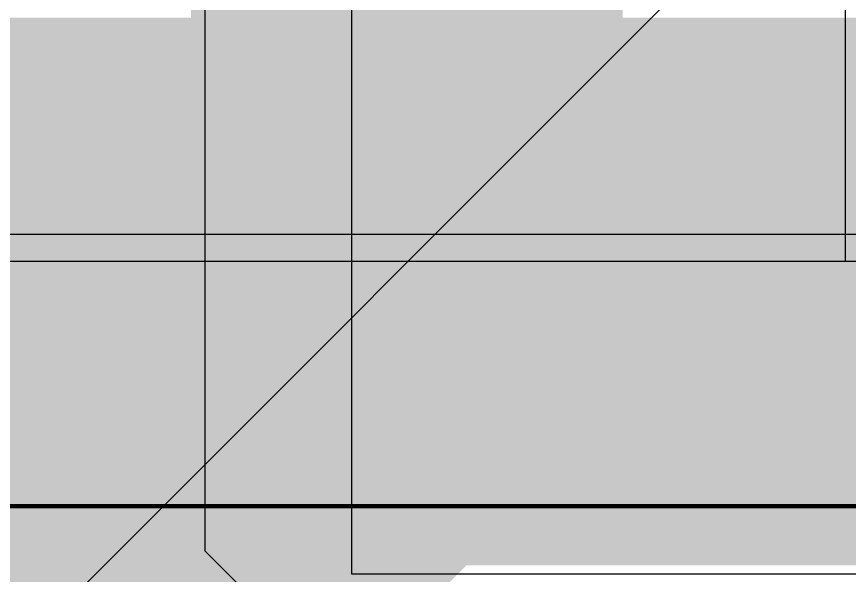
# Model space of a CAD drawing. Header units: inches. Extents: x -6 to 5433, y -4 to 5447.
# Drawn here: x 19.771 to 22.284, y 31.086 to 32.773 of the extents above; entities that cross this region are included whole.
import ezdxf

# ---------------------------------------------------------------- set-up
doc = ezdxf.new("R2010")
doc.units = ezdxf.units.IN
for name, color, linetype in [('Bottom Layer', 5, 'Continuous'), ('Bottom Paste', 16, 'Continuous'), ('Bottom Solder', 6, 'Continuous'), ('Mechanical 4', 56, 'Continuous'), ('Power', 76, 'Continuous'), ('Top Layer', 1, 'Continuous'), ('Top Paste', 8, 'Continuous'), ('Top Solder', 216, 'Continuous')]:
    doc.layers.add(name, color=color, linetype=linetype)

# ---------------------------------------------------------------- blocks, each defined once
blk = doc.blocks.new('BL_R8812AF1_B_18')
at = {"layer": 'Bottom Layer'}
blk.add_hatch(color=5, dxfattribs=at).paths.add_polyline_path([(-14.6, -2.45), (-12.4, -2.45), (-12.4, -3.55), (-14.6, -3.55)])
at = {"layer": 'Bottom Paste'}
blk.add_hatch(color=16, dxfattribs=at).paths.add_polyline_path([(-14.6, -2.45), (-12.4, -2.45), (-12.4, -3.55), (-14.6, -3.55)])
at = {"layer": 'Bottom Solder'}
blk.add_hatch(color=6, dxfattribs=at).paths.add_polyline_path([(-14.7016, -2.3484), (-12.2984, -2.3484), (-12.2984, -3.6516), (-14.7016, -3.6516)])
blk = doc.blocks.new('TL3340AF160QG_33')
at = {"layer": 'Top Solder'}
blk.add_line((-1.71, 0.3751), (-5441.5052, 5436.5959), dxfattribs=at)
blk = doc.blocks.new('QTH_030_01_L_D_A_K_TR_154')
at = {"layer": 'Top Layer'}
for points in [[(-6.9025, -2.361), (-6.5975, -2.361), (-6.5975, -3.811), (-6.9025, -3.811)], [(-6.4025, -2.361), (-6.0975, -2.361), (-6.0975, -3.811), (-6.4025, -3.811)], [(-5.9025, -2.361), (-5.5975, -2.361), (-5.5975, -3.811), (-5.9025, -3.811)], [(-5.4025, -2.361), (-5.0975, -2.361), (-5.0975, -3.811), (-5.4025, -3.811)], [(-4.9025, -2.361), (-4.5975, -2.361), (-4.5975, -3.811), (-4.9025, -3.811)]]:
    blk.add_hatch(color=1, dxfattribs=at).paths.add_polyline_path(points)
at = {"layer": 'Top Paste'}
for points in [[(-6.9025, -2.361), (-6.5975, -2.361), (-6.5975, -3.811), (-6.9025, -3.811)], [(-6.4025, -2.361), (-6.0975, -2.361), (-6.0975, -3.811), (-6.4025, -3.811)], [(-5.9025, -2.361), (-5.5975, -2.361), (-5.5975, -3.811), (-5.9025, -3.811)], [(-5.4025, -2.361), (-5.0975, -2.361), (-5.0975, -3.811), (-5.4025, -3.811)], [(-4.9025, -2.361), (-4.5975, -2.361), (-4.5975, -3.811), (-4.9025, -3.811)]]:
    blk.add_hatch(color=8, dxfattribs=at).paths.add_polyline_path(points)
at = {"layer": 'Top Solder'}
for points in [[(-7.0041, -2.2594), (-6.4959, -2.2594), (-6.4959, -3.9126), (-7.0041, -3.9126)], [(-6.5041, -2.2594), (-5.9959, -2.2594), (-5.9959, -3.9126), (-6.5041, -3.9126)], [(-6.0041, -2.2594), (-5.4959, -2.2594), (-5.4959, -3.9126), (-6.0041, -3.9126)], [(-5.5041, -2.2594), (-4.9959, -2.2594), (-4.9959, -3.9126), (-5.5041, -3.9126)], [(-5.0041, -2.2594), (-4.4959, -2.2594), (-4.4959, -3.9126), (-5.0041, -3.9126)], [(-4.5041, -2.2594), (-3.9959, -2.2594), (-3.9959, -3.9126), (-4.5041, -3.9126)]]:
    blk.add_hatch(color=216, dxfattribs=at).paths.add_polyline_path(points)

msp = doc.modelspace()

# ---------------------------------------------------------------- linework, layer by layer
at = {"layer": 'Bottom Layer'}
for p, q in [((22.2714, 34.1324), (22.2714, 32.0337)), ((32.8484, 32.0337), (15.0175, 32.0337)), ((22.2714, 32.0337), (19.6254, 32.0337))]:
    msp.add_line(p, q, dxfattribs=at)
for points in [[(20.9484, 31.2949, 0.508, 0.508, 0), (20.9484, 33.1337, 0.508, 0.508, 0)], [(20.5452, 30.8917, 0.508, 0.508, 0), (20.9484, 31.2949, 0.508, 0.508, 0)], [(18.5812, 30.8917, 0.508, 0.508, 0), (20.5452, 30.8917, 0.508, 0.508, 0)]]:
    msp.add_lwpolyline(points, format="xyseb", dxfattribs=at)
for points in [[(20.8214, 31.2949, 0.254, 0.254, 1), (21.0754, 31.2949, 0.254, 0.254, 1)], [(20.8214, 31.2949, 0.254, 0.254, 1), (21.0754, 31.2949, 0.254, 0.254, 1)], [(20.4182, 30.8917, 0.254, 0.254, 1), (20.6722, 30.8917, 0.254, 0.254, 1)], [(20.4182, 30.8917, 0.254, 0.254, 1), (20.6722, 30.8917, 0.254, 0.254, 1)]]:
    msp.add_lwpolyline(points, format="xyseb", close=True, dxfattribs=at)
at = {"layer": 'Mechanical 4'}
msp.add_lwpolyline([(4.3524, 31.2949, 0.0127, 0.0127, 0), (26.1425, 31.2949, 0.0127, 0.0127, 0)], format="xyseb", dxfattribs=at)
at = {"layer": 'Power'}
msp.add_line((18.6128, 32.1158), (35.3979, 32.1158), dxfattribs=at)
msp.add_lwpolyline([(18.5163, 32.3489, 0.2032, 0.2032, 0), (45.1663, 32.3489, 0.2032, 0.2032, 0)], format="xyseb", dxfattribs=at)
at = {"layer": 'Top Layer'}
for p, q in [((20.3401, 31.1586), (20.3401, 32.7947)), ((20.7811, 32.7947), (20.7811, 31.0907)), ((20.5568, 30.9419), (20.3401, 31.1586)), ((20.7811, 31.0907), (22.8401, 31.0907))]:
    msp.add_line(p, q, dxfattribs=at)
for points in [[(20.0392, 31.9213, 0.2794, 0.2794, 0), (20.0606, 31.9427, 0.2794, 0.2794, 0)], [(20.0392, 31.0749, 0.2794, 0.2794, 0), (20.0392, 31.9213, 0.2794, 0.2794, 0)], [(20.0392, 31.0749, 0.2794, 0.2794, 0), (20.4442, 30.6699, 0.2794, 0.2794, 0)]]:
    msp.add_lwpolyline(points, format="xyseb", dxfattribs=at)
for points in [[(19.9907, 31.9427, 0.1397, 0.1397, 1), (20.1304, 31.9427, 0.1397, 0.1397, 1)], [(19.9694, 31.9213, 0.1397, 0.1397, 1), (20.1091, 31.9213, 0.1397, 0.1397, 1)], [(19.9694, 31.9213, 0.1397, 0.1397, 1), (20.1091, 31.9213, 0.1397, 0.1397, 1)], [(19.9694, 31.0749, 0.1397, 0.1397, 1), (20.1091, 31.0749, 0.1397, 0.1397, 1)], [(19.9694, 31.0749, 0.1397, 0.1397, 1), (20.1091, 31.0749, 0.1397, 0.1397, 1)]]:
    msp.add_lwpolyline(points, format="xyseb", close=True, dxfattribs=at)

# ---------------------------------------------------------------- block references
for name, p, rotation in [('TL3340AF160QG_33', (-3.7438, 5.9879), 270), ('BL_R8812AF1_B_18', (23.9484, 19.6337), 270), ('QTH_030_01_L_D_A_K_TR_154', (15.3106, 28.8567), 180)]:
    msp.add_blockref(name, p, dxfattribs=dict(rotation=rotation))

doc.saveas('drawing.dxf')
